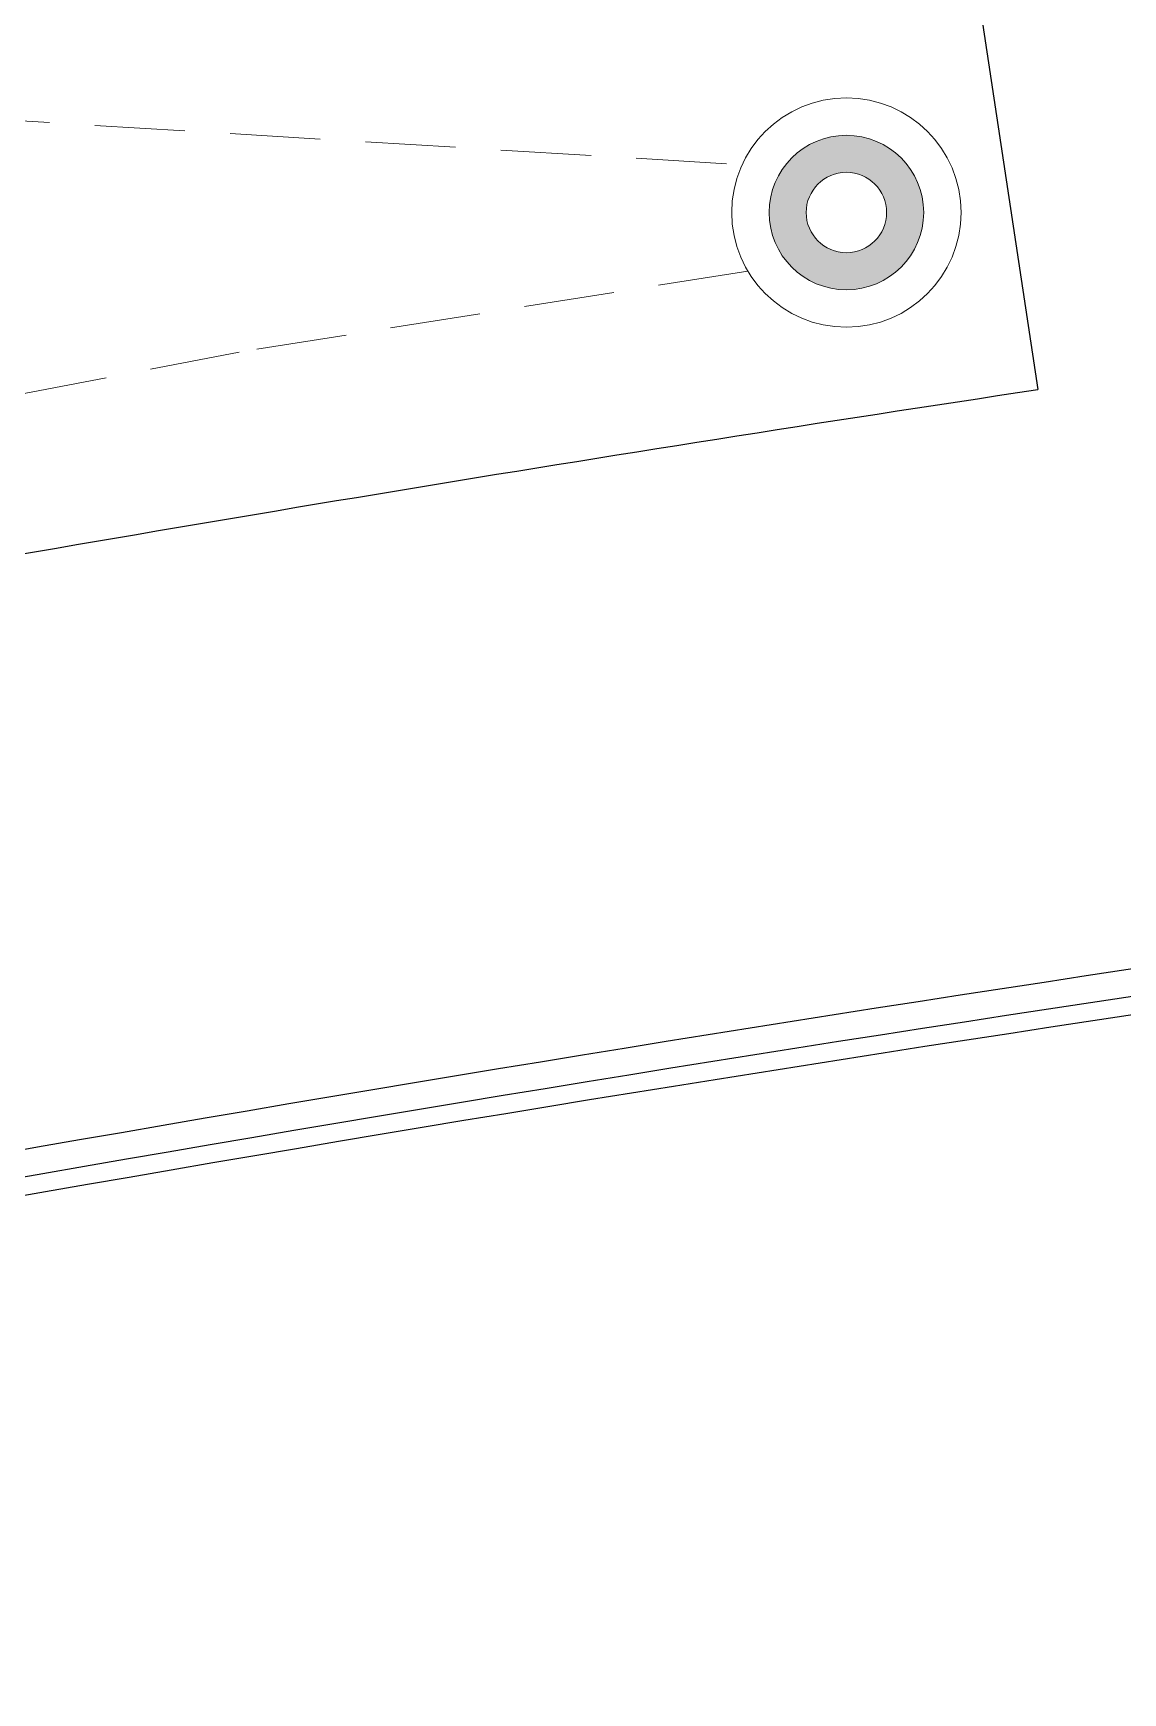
# Model space of a CAD drawing. Header units: millimetres. Extents: x 441156 to 441876, y 4514765 to 4515211.
# Drawn here: x 441589.307 to 441592.32, y 4514833.981 to 4514838.573 of the extents above; entities that cross this region are included whole.
import ezdxf

# ---------------------------------------------------------------- set-up
doc = ezdxf.new("R2010")
doc.units = ezdxf.units.MM
doc.linetypes.add('CONTINUA', pattern=[0])
doc.linetypes.add('HIDDEN', pattern=[0.375, 0.25, -0.125])
doc.layers.add('01_piscinas', color=254, linetype='Continuous')
doc.layers.add('INGIN ELECTRICIDAD ALUMBRADO', color=120, linetype='HIDDEN')

msp = doc.modelspace()

# ---------------------------------------------------------------- hatches: boundary and pattern name
at = {"layer": 'INGIN ELECTRICIDAD ALUMBRADO', "linetype": 'CONTINUA', "lineweight": 13}
h = msp.add_hatch(color=86, dxfattribs=at)
h.dxf.hatch_style = 1
edge = h.paths.add_edge_path()
edge.add_arc((441591.55609714, 4514838.07691757), 0.11124836, 0, 360)
edge = h.paths.add_edge_path()
edge.add_arc((441591.55609714, 4514838.07691757), 0.21369962, 0, 180)
edge.add_arc((441591.55609714, 4514838.07691757), 0.21369962, 180, 360)

# ---------------------------------------------------------------- linework, layer by layer
at = {"layer": '01_piscinas'}
msp.add_line((441591.92936082, 4514838.61966129, 0.00000131), (441592.08503505, 4514837.58702849, 0.00000102), dxfattribs=at)
for points, elevation in [([(441583.31739881, 4514835.83174273, -0.0058147586), (441588.54332977, 4514837.00261362, -0.0069540546), (441592.08503505, 4514837.58702849)], 0.00000131), ([(441600.15542645, 4514836.84526939, 0.0164873178), (441596.29495593, 4514836.51536975, 0.0147570251), (441588.85666332, 4514835.40842934, 0.0064753203), (441583.08003958, 4514834.10548181, 0.0081662383), (441575.84636256, 4514832.24974676, 0.0216544653), (441566.72691572, 4514829.13504235, 0.0203224531), (441558.44317938, 4514825.50445053, 0.0071301443), (441552.8844203, 4514822.6439482, 0.0002218274), (441552.71279905, 4514822.55241672), (441551.42359411, 4514821.85298122), (441550.13470721, 4514821.15371826, 0.0026809456), (441548.08215867, 4514820.00791291), (441541.18054052, 4514816.1888006), (441538.56552048, 4514814.745731), (441530.65125505, 4514810.37833203), (441525.70833685, 4514807.63872531), (441512.53909855, 4514800.33969015), (441512.42506278, 4514800.27586286), (441523.2070084, 4514782.27945409)], 0.00000053), ([(441600.15344326, 4514836.77006272, 0.0164621357), (441596.30380182, 4514836.44089324, 0.0147546948), (441588.87105538, 4514835.33481359, 0.0064740219), (441583.09748773, 4514834.03253962, 0.0081654849), (441575.86684779, 4514832.17759532, 0.021652917), (441566.75420638, 4514829.06518378, 0.0203218385), (441558.47629742, 4514825.4371581, 0.0071298324), (441552.9196851, 4514822.5777561, 0.0002215412), (441552.74834387, 4514822.48637409), (441551.45935947, 4514821.78705824), (441550.1706931, 4514821.08791493, 0.002681048), (441548.11877003, 4514819.94245511), (441541.21681548, 4514816.12315664), (441538.60175705, 4514814.68006586), (441530.68755222, 4514810.31270033), (441525.74469455, 4514807.57312716), (441512.57559303, 4514800.27416781), (441512.52909938, 4514800.24814472), (441523.27134543, 4514782.31799947)], 0.00000053)]:
    msp.add_lwpolyline(points, format="xyb", dxfattribs=dict(at, elevation=elevation))
msp.add_arc((441611.32302702, 4514709.97578812, 0.00000053), 127.30320222, 96.7735269661, 100.1544522979, dxfattribs=at)
at = {"layer": 'INGIN ELECTRICIDAD ALUMBRADO', "color": 86, "lineweight": 13, "elevation": 0.00000131}
for points in [[(441586.05494952, 4514838.52654514), (441588.35445827, 4514838.38651846), (441591.26767292, 4514838.20912068)], [(441591.28326132, 4514837.91497065), (441589.8768859, 4514837.69091731), (441587.20570073, 4514837.17565525), (441585.03031287, 4514836.68457362)]]:
    msp.add_lwpolyline(points, dxfattribs=at)
at = {"layer": 'INGIN ELECTRICIDAD ALUMBRADO', "color": 86, "linetype": 'CONTINUA', "lineweight": 13}
for radius in [0.31727935, 0.21369962, 0.11124836]:
    msp.add_circle((441591.55609714, 4514838.07691757, 0.00000131), radius, dxfattribs=at)

doc.saveas('drawing.dxf')
